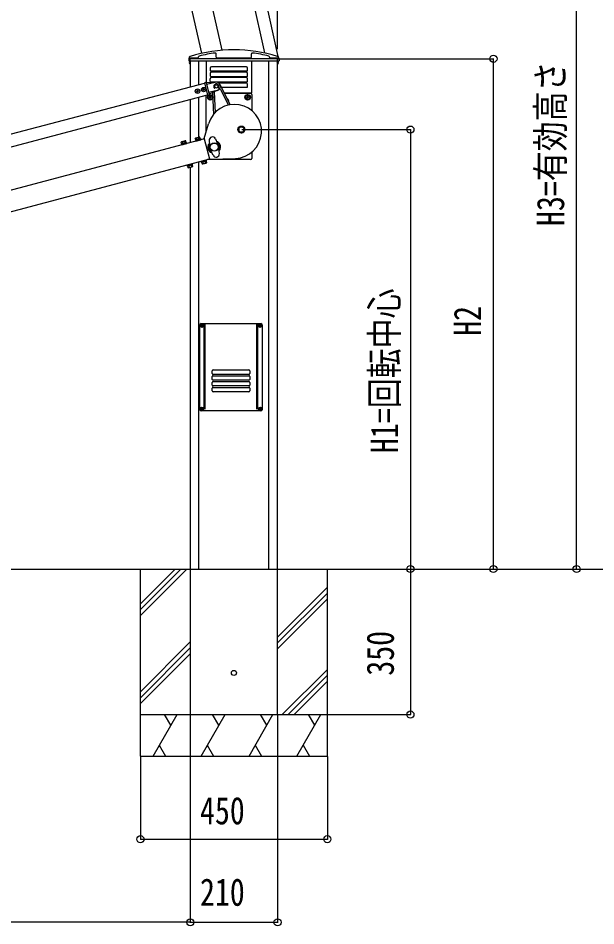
# Model space of a CAD drawing. Units: millimetres, scale not verified. Extents: x -8410 to 8410, y -5940 to 5940.
# Drawn here: x 2036 to 3427, y -429 to 1755 of the extents above; entities that cross this region are included whole.
import ezdxf
from ezdxf.enums import TextEntityAlignment as Align

# ---------------------------------------------------------------- set-up
doc = ezdxf.new("R2010")
doc.units = ezdxf.units.MM
doc.header["$LTSCALE"] = 30
doc.layers.add('0-4_YKK_A1', color=4, linetype='Continuous')
doc.layers.add('0-5_YKK_D', color=6, linetype='Continuous')
doc.styles.add('ＭＳ ゴシック', font='')
doc.styles.get('ＭＳ ゴシック').set_extended_font_data('MS Gothic')

msp = doc.modelspace()

# ---------------------------------------------------------------- linework, layer by layer
at = {"layer": '0-4_YKK_A1'}
for p, q in [((2478.74, 1670.06), (2271.54, 2577.69)), ((2426.47, 2584.95), (2629.77, 1670.74)), ((2455.76, 2591.64), (2661.98, 1662.23)), ((2470.38, 1660.46), (2470.38, 1661.33)), ((2513.38, 1660.46), (2513.38, 1668.61)), ((2598.38, 1660.46), (2598.38, 1668.61)), ((2641.38, 1660.46), (2641.38, 1661.33)), ((2468.38, 1658.46), (2447.13, 1658.46)), ((2447.13, 1657.79), (2447.13, 1651.46)), ((2447.13, 1651.46), (2664.63, 1651.46)), ((2450.37, 1651.21), (2450.37, 1645.46)), ((2450.88, 1651.21), (2450.37, 1651.21)), ((2450.37, 1643.71), (2450.37, 1649.46)), ((2450.88, 1643.71), (2450.37, 1643.71)), ((2660.88, 1656.65), (2450.88, 1656.65)), ((2450.88, 1651.46), (2450.88, 1656.65)), ((2450.88, 1651.46), (2450.88, 1589.33)), ((2450.88, 1651.21), (2450.88, 1645.46)), ((2450.88, 1643.71), (2450.88, 1649.46)), ((2471.48, 1594.73), (2471.48, 1651.46)), ((2488.88, 1651.46), (2488.88, 1599.28)), ((2596.38, 1658.46), (2515.38, 1658.46)), ((2598.88, 1574.46), (2598.88, 1651.46)), ((2640.28, 429.01), (2640.28, 1651.46)), ((2664.63, 1658.46), (2643.38, 1658.46)), ((2660.88, 1651.46), (2660.88, 1656.65)), ((2660.88, 429.01), (2660.88, 1651.46)), ((2660.88, 1651.21), (2660.88, 1645.46)), ((2660.88, 1651.21), (2661.39, 1651.21)), ((2660.88, 1643.71), (2660.88, 1649.46)), ((2660.88, 1643.71), (2661.39, 1643.71)), ((2661.39, 1651.21), (2661.39, 1645.46)), ((2661.39, 1643.71), (2661.39, 1649.46)), ((2664.63, 1657.79), (2664.63, 1651.46)), ((2498.88, 1634.46), (2498.88, 1628.46)), ((2498.88, 1621.46), (2498.88, 1615.46)), ((2499.88, 1627.46), (2587.88, 1627.46)), ((2585.88, 1637.46), (2501.88, 1637.46)), ((2585.88, 1624.46), (2501.88, 1624.46)), ((2588.88, 1628.46), (2588.88, 1634.46)), ((2588.88, 1615.46), (2588.88, 1621.46)), ((1465.11, 1329.74), (2485.03, 1598.27)), ((2484.85, 1598.99), (2487.75, 1599.73)), ((2484.85, 1598.99), (2492.46, 1569.14)), ((2488.97, 1599.01), (2496.09, 1571.1)), ((2512.61, 1600.34), (2489.08, 1598.57)), ((2510.89, 1600.06), (2490.06, 1594.74)), ((2498.88, 1602.46), (2498.88, 1608.46)), ((2499.88, 1614.46), (2587.88, 1614.46)), ((2499.88, 1601.46), (2587.88, 1601.46)), ((2585.88, 1611.46), (2501.88, 1611.46)), ((2585.88, 1598.46), (2519.24, 1598.46)), ((2522.29, 1594.88), (2546.86, 1546.24)), ((2588.88, 1602.46), (2588.88, 1608.46)), ((2588.88, 1589.46), (2588.88, 1595.46)), ((2466.82, 1579.18), (2465.86, 1579.07)), ((2469.79, 1578.57), (2470.74, 1578.69)), ((2481.35, 1582.89), (2480.4, 1582.77)), ((2484.32, 1582.28), (2485.28, 1582.39)), ((2515.83, 1580.68), (2495, 1575.36)), ((2517.48, 1581.25), (2495.97, 1571.54)), ((2504.09, 1575.22), (2506.66, 1522.89)), ((2508.01, 1576.99), (2510.46, 1527.03)), ((2510.48, 1587.45), (2509.96, 1586.25)), ((2516.85, 1588.22), (2517.64, 1587.17)), ((2523.82, 1582.98), (2542.79, 1545.44)), ((2525.53, 1588.46), (2587.88, 1588.46)), ((2532.61, 1574.46), (2598.88, 1574.46)), ((2532.73, 1574.21), (2595.88, 1574.21)), ((1472.73, 1300.68), (2492.33, 1569.64)), ((2450.88, 1558.76), (2450.88, 1454.89)), ((2471.48, 1467.69), (2471.48, 1564.18)), ((2488.88, 1479.13), (2488.88, 1568.75)), ((2492.46, 1569.14), (2495.36, 1569.88)), ((2497.39, 1564.51), (2496.44, 1564.4)), ((2500.36, 1563.9), (2501.32, 1564.02)), ((2587.39, 1564.51), (2586.44, 1564.4)), ((2590.36, 1563.9), (2591.32, 1564.02)), ((2598.88, 1571.21), (2598.88, 1532.19)), ((2484.65, 1464.59), (2495.03, 1500.27)), ((2580.38, 1486.86), (2581.57, 1486.86)), ((2580.38, 1486.06), (2581.57, 1486.06)), ((2484.7, 1463.84), (1478.79, 1197.86)), ((2463.55, 1465.59), (2462.91, 1464.96)), ((2463.82, 1461.52), (2462.91, 1464.96)), ((2475.3, 1464.56), (2463.5, 1461.44)), ((2473.21, 1468.15), (2463.55, 1465.59)), ((2474.98, 1464.48), (2463.82, 1461.52)), ((2466.61, 1462.26), (2465.7, 1465.7)), ((2472.19, 1463.74), (2471.28, 1467.17)), ((2473.21, 1468.15), (2474.08, 1467.91)), ((2474.98, 1464.48), (2474.08, 1467.91)), ((2475.3, 1464.56), (2475.68, 1463.11)), ((2484.64, 1464.05), (2497.4, 1415.79)), ((2511.4, 1464.06), (2515.74, 1454.67)), ((2429.71, 1456.64), (2429.08, 1456.01)), ((2429.98, 1452.58), (2429.08, 1456.01)), ((2441.46, 1455.61), (2429.67, 1452.49)), ((2429.67, 1452.49), (2430.05, 1451.04)), ((2439.38, 1459.2), (2429.71, 1456.64)), ((2441.15, 1455.53), (2429.98, 1452.58)), ((2432.77, 1453.32), (2431.87, 1456.75)), ((2438.36, 1454.79), (2437.45, 1458.23)), ((2439.38, 1459.2), (2440.24, 1458.96)), ((2441.15, 1455.53), (2440.24, 1458.96)), ((2441.46, 1455.61), (2441.85, 1454.16)), ((2463.5, 1461.44), (2463.89, 1459.99)), ((2496.17, 1460.03), (2497.04, 1449.73)), ((2505.57, 1424.48), (2501.23, 1433.86)), ((2520.81, 1428.5), (2519.94, 1438.81)), ((2598.88, 1432.03), (2598.88, 1417.21)), ((2497.51, 1415.52), (1492.81, 1148.96)), ((2444.03, 1398.16), (2443.65, 1399.61)), ((2455.83, 1401.28), (2444.03, 1398.16)), ((2455.51, 1401.2), (2444.35, 1398.24)), ((2444.35, 1398.24), (2445.26, 1394.81)), ((2447.14, 1398.98), (2448.05, 1395.55)), ((2452.72, 1400.46), (2453.63, 1397.02)), ((2455.83, 1401.28), (2455.44, 1402.73)), ((2455.51, 1401.2), (2456.42, 1397.76)), ((2455.79, 1397.13), (2456.42, 1397.76)), ((2471.48, 429.01), (2471.48, 1408.61)), ((2477.87, 1407.11), (2477.49, 1408.56)), ((2489.67, 1410.23), (2477.87, 1407.11)), ((2489.35, 1410.14), (2478.19, 1407.19)), ((2478.19, 1407.19), (2479.09, 1403.76)), ((2479.96, 1403.52), (2479.09, 1403.76)), ((2489.62, 1406.08), (2479.96, 1403.52)), ((2480.98, 1407.93), (2481.89, 1404.49)), ((2486.56, 1409.4), (2487.47, 1405.97)), ((2489.67, 1410.23), (2489.28, 1411.68)), ((2489.35, 1410.14), (2490.26, 1406.71)), ((2489.62, 1406.08), (2490.26, 1406.71)), ((2595.88, 1414.21), (2492.56, 1414.21)), ((2498.4, 1415.04), (2559.68, 1417.15)), ((2446.12, 1394.58), (2445.26, 1394.81)), ((2455.79, 1397.13), (2446.12, 1394.58)), ((2450.88, 1395.83), (2450.88, 429.01)), ((2473.88, 812.46), (2473.88, 1016.46)), ((2477.63, 1014.87), (2476.8, 1014.87)), ((2476.88, 1019.46), (2620.88, 1019.46)), ((2480.12, 1014.04), (2480.95, 1014.04)), ((2483.88, 813.75), (2483.88, 1017.24)), ((2486.88, 813.75), (2486.88, 1017.24)), ((2610.88, 813.75), (2610.88, 1017.24)), ((2613.88, 813.75), (2613.88, 1017.24)), ((2617.63, 1014.87), (2616.8, 1014.87)), ((2620.12, 1014.04), (2620.95, 1014.04)), ((2623.88, 1016.46), (2623.88, 812.46)), ((2503.88, 899.46), (2503.88, 906.16)), ((2505.88, 908.16), (2591.88, 908.16)), ((2591.88, 897.46), (2505.88, 897.46)), ((2593.88, 906.16), (2593.88, 899.46)), ((2503.88, 885.46), (2503.88, 892.16)), ((2503.88, 871.46), (2503.88, 878.16)), ((2505.88, 894.16), (2591.88, 894.16)), ((2591.88, 883.46), (2505.88, 883.46)), ((2505.88, 880.16), (2591.88, 880.16)), ((2593.88, 892.16), (2593.88, 885.46)), ((2593.88, 878.16), (2593.88, 871.46)), ((2503.88, 857.46), (2503.88, 864.16)), ((2591.88, 869.46), (2505.88, 869.46)), ((2505.88, 866.16), (2591.88, 866.16)), ((2591.88, 855.46), (2505.88, 855.46)), ((2593.88, 864.16), (2593.88, 857.46)), ((2477.63, 814.87), (2476.8, 814.87)), ((2620.88, 809.46), (2476.88, 809.46)), ((2480.12, 814.04), (2480.95, 814.04)), ((2617.63, 814.87), (2616.8, 814.87)), ((2620.12, 814.04), (2620.95, 814.04)), ((620.07, 429.01), (3807.47, 429.01)), ((2330.88, -20.99), (2330.88, 429.01)), ((2330.88, 317.33), (2442.56, 429.01)), ((2330.88, 331.47), (2428.42, 429.01)), ((2330.88, 345.61), (2414.28, 429.01)), ((2450.88, 429.01), (2450.88, 79.01)), ((2660.88, 79.01), (2660.88, 429.01)), ((2780.88, -20.99), (2780.88, 429.01)), ((2660.88, 265.49), (2780.88, 385.49)), ((2660.88, 251.35), (2780.88, 371.34)), ((2660.88, 237.2), (2780.88, 357.2)), ((2330.88, 133.48), (2450.88, 253.48)), ((2330.88, 119.34), (2450.88, 239.34)), ((2330.88, 105.2), (2450.88, 225.19)), ((2672.39, 79.01), (2780.88, 187.5)), ((2686.53, 79.01), (2780.88, 173.36)), ((2700.67, 79.01), (2780.88, 159.21)), ((2330.88, 79.01), (2780.88, 79.01)), ((2361.29, -20.99), (2419.03, 79.01)), ((2404.03, 53.03), (2389.03, 79.01)), ((2450.88, 79.01), (2660.88, 79.01)), ((2450.88, 79.01), (2660.88, 79.01)), ((2476.76, -20.99), (2534.5, 79.01)), ((2519.49, 53.02), (2504.49, 79.01)), ((2592.23, -20.99), (2649.97, 79.01)), ((2634.97, 53.03), (2619.96, 79.01)), ((2707.7, -20.99), (2765.44, 79.01)), ((2750.44, 53.03), (2735.43, 79.01)), ((2376.29, 4.99), (2391.29, -20.99)), ((2491.76, 4.99), (2506.76, -20.99)), ((2607.23, 4.99), (2622.23, -20.99)), ((2722.7, 4.99), (2737.7, -20.99)), ((2330.88, -20.99), (2780.88, -20.99))]:
    msp.add_line(p, q, dxfattribs=at)
for points in [[(2527.57, 1677.63), (2320.32, 2589.04), (2271.54, 2577.69)], [(2448.87, 1649.51), (2450.72, 1648.6), (2451.33, 1647.46)], [(2448.87, 1645.41), (2450.72, 1646.31), (2451.33, 1647.46)], [(2662.89, 1649.51), (2661.03, 1648.6), (2660.42, 1647.46)], [(2662.89, 1645.41), (2661.03, 1646.31), (2660.42, 1647.46)], [(2465.86, 1579.07), (2465.98, 1578.11), (2466.93, 1578.23)], [(2468.61, 1580.36), (2468.49, 1581.32), (2467.54, 1581.2), (2467.65, 1580.25)], [(2468, 1577.39), (2468.11, 1576.44), (2469.07, 1576.55), (2468.95, 1577.5)], [(2470.74, 1578.69), (2470.63, 1579.64), (2469.67, 1579.52)], [(2480.4, 1582.77), (2480.51, 1581.82), (2481.46, 1581.93)], [(2483.14, 1584.07), (2483.03, 1585.02), (2482.07, 1584.91), (2482.19, 1583.96)], [(2482.53, 1581.1), (2482.65, 1580.14), (2483.6, 1580.26), (2483.49, 1581.21)], [(2485.28, 1582.39), (2485.16, 1583.35), (2484.21, 1583.23)], [(2496.44, 1564.4), (2496.55, 1563.45), (2497.5, 1563.56)], [(2499.18, 1565.69), (2499.07, 1566.65), (2498.12, 1566.53), (2498.23, 1565.58)], [(2498.57, 1562.72), (2498.69, 1561.77), (2499.64, 1561.88), (2499.52, 1562.83)], [(2501.32, 1564.02), (2501.2, 1564.97), (2500.25, 1564.85)], [(2586.44, 1564.4), (2586.55, 1563.45), (2587.5, 1563.56)], [(2589.18, 1565.69), (2589.07, 1566.65), (2588.12, 1566.53), (2588.23, 1565.58)], [(2588.57, 1562.72), (2588.69, 1561.77), (2589.64, 1561.88), (2589.52, 1562.83)], [(2591.32, 1564.02), (2591.2, 1564.97), (2590.25, 1564.85)], [(2476.8, 1014.87), (2476.8, 1014.04), (2477.63, 1014.04)], [(2479.29, 1015.7), (2479.29, 1016.53), (2478.46, 1016.53), (2478.46, 1015.7)], [(2478.46, 1013.21), (2478.46, 1012.38), (2479.29, 1012.38), (2479.29, 1013.21)], [(2480.95, 1014.04), (2480.95, 1014.87), (2480.12, 1014.87)], [(2616.8, 1014.87), (2616.8, 1014.04), (2617.63, 1014.04)], [(2619.29, 1015.7), (2619.29, 1016.53), (2618.46, 1016.53), (2618.46, 1015.7)], [(2618.46, 1013.21), (2618.46, 1012.38), (2619.29, 1012.38), (2619.29, 1013.21)], [(2620.95, 1014.04), (2620.95, 1014.87), (2620.12, 1014.87)], [(2476.8, 814.87), (2476.8, 814.04), (2477.63, 814.04)], [(2479.29, 815.7), (2479.29, 816.53), (2478.46, 816.53), (2478.46, 815.7)], [(2478.46, 813.21), (2478.46, 812.38), (2479.29, 812.38), (2479.29, 813.21)], [(2480.95, 814.04), (2480.95, 814.87), (2480.12, 814.87)], [(2616.8, 814.87), (2616.8, 814.04), (2617.63, 814.04)], [(2619.29, 815.7), (2619.29, 816.53), (2618.46, 816.53), (2618.46, 815.7)], [(2618.46, 813.21), (2618.46, 812.38), (2619.29, 812.38), (2619.29, 813.21)], [(2620.95, 814.04), (2620.95, 814.87), (2620.12, 814.87)]]:
    msp.add_lwpolyline(points, dxfattribs=at)
for points in [[(2573.88, 1493.96), (2567.38, 1490.21), (2567.38, 1482.7), (2573.88, 1478.95), (2580.38, 1482.7), (2580.38, 1490.21)], [(2430.32, 1449.46), (2442.4, 1452.65), (2441.99, 1454.2), (2429.91, 1451.01)], [(2464.15, 1458.41), (2476.24, 1461.6), (2475.83, 1463.15), (2463.74, 1459.95)], [(2443.1, 1401.12), (2455.18, 1404.32), (2455.59, 1402.77), (2443.5, 1399.57)], [(2476.93, 1410.07), (2489.02, 1413.26), (2489.43, 1411.71), (2477.34, 1408.52)]]:
    msp.add_lwpolyline(points, close=True, dxfattribs=at)
for centre, radius in [((2513.36, 1590.37), 4.1), ((2468.3, 1578.88), 5.3), ((2482.84, 1582.58), 5.3), ((2498.88, 1564.21), 6.68), ((2498.88, 1564.21), 6.5), ((2498.88, 1564.21), 5.3), ((2588.88, 1564.21), 6.68), ((2588.88, 1564.21), 6.5), ((2588.88, 1564.21), 5.3), ((2573.88, 1486.46), 8.5), ((2573.88, 1486.46), 6.5), ((2508.49, 1444.27), 10), ((2508.49, 1444.27), 9.5), ((2478.88, 1014.46), 4.25), ((2618.88, 1014.46), 4.25), ((2478.88, 814.46), 4.25), ((2618.88, 814.46), 4.25), ((2555.88, 179.01), 6)]:
    msp.add_circle(centre, radius, dxfattribs=at)
for centre, radius, start, end in [((2452.13, 1657.79), 5, 107.1754, 180), ((2555.88, 1322.12), 356.34, 72.8246, 107.1754), ((2468.38, 1660.46), 2, 270, 0), ((2472.38, 1661.33), 2, 103.82883, 180), ((2555.88, 1322.12), 351.34, 97.31839, 103.82883), ((2511.38, 1668.61), 2, 0, 97.31839), ((2515.38, 1660.46), 2, 180, 270), ((2596.38, 1660.46), 2, 270, 0), ((2600.38, 1668.61), 2, 82.68161, 180), ((2555.88, 1322.12), 351.34, 76.17117, 82.68161), ((2639.38, 1661.33), 2, 0, 76.17117), ((2643.38, 1660.46), 2, 180, 270), ((2659.63, 1657.79), 5, 0, 72.8246), ((2452.9, 1647.46), 4.53, 124.06671, 235.93329), ((2658.85, 1647.46), 4.53, 304.06671, 55.93329), ((2501.88, 1634.46), 3, 90, 180), ((2499.88, 1628.46), 1, 180, 270), ((2501.88, 1621.46), 3, 90, 180), ((2585.88, 1634.46), 3, 0, 90), ((2585.88, 1621.46), 3, 0, 90), ((2587.88, 1628.46), 1, 270, 0), ((2488, 1598.76), 1, 14.30746, 104.30746), ((2499.88, 1615.46), 1, 180, 270), ((2501.88, 1608.46), 3, 90, 180), ((2499.88, 1602.46), 1, 180, 270), ((2513.36, 1590.37), 6, 328.22098, 225.49902), ((2513.36, 1590.37), 10, 284.30746, 104.30746), ((2515.42, 1593.91), 0.5, 59.85527, 156.86), ((2513.36, 1590.37), 4.6, 13.86473, 59.85527), ((2585.88, 1608.46), 3, 0, 90), ((2585.88, 1595.46), 3, 0, 90), ((2587.88, 1615.46), 1, 270, 0), ((2587.88, 1602.46), 1, 270, 0), ((2466.7, 1580.13), 0.96, 276.86, 6.86), ((2467.04, 1577.27), 0.96, 6.86, 96.86), ((2469.56, 1580.48), 0.96, 186.86, 276.86), ((2469.9, 1577.62), 0.96, 96.86, 186.86), ((2481.24, 1583.84), 0.96, 276.86, 6.86), ((2481.58, 1580.98), 0.96, 6.86, 96.86), ((2484.09, 1584.18), 0.96, 186.86, 276.86), ((2484.44, 1581.33), 0.96, 96.86, 186.86), ((2513.36, 1590.37), 4.6, 133.86473, 179.85527), ((2509.26, 1590.38), 0.5, 179.85527, 276.86), ((2509.51, 1586.44), 0.5, 225.49902, 336.86), ((2510.52, 1593.32), 0.5, 36.86, 133.86473), ((2517.34, 1591.35), 0.5, 276.86, 13.86473), ((2518.04, 1587.47), 0.5, 216.86, 328.22098), ((2522.03, 1582.07), 2, 26.81, 136.28122), ((2587.88, 1589.46), 1, 270, 0), ((2595.88, 1571.21), 3, 0, 90), ((2495.12, 1570.85), 1, 284.30746, 14.30746), ((2497.28, 1565.47), 0.96, 276.81, 6.81), ((2497.62, 1562.61), 0.96, 6.81, 96.81), ((2500.14, 1565.81), 0.96, 186.81, 276.81), ((2500.48, 1562.95), 0.96, 96.81, 186.81), ((2533.78, 1552.91), 10.23, 354.8067, 58.8133), ((2533.78, 1552.91), 10, 356.9644, 56.6556), ((2587.28, 1565.47), 0.96, 276.81, 6.81), ((2587.62, 1562.61), 0.96, 6.81, 96.81), ((2590.14, 1565.81), 0.96, 186.81, 276.81), ((2590.48, 1562.95), 0.96, 96.81, 186.81), ((2557.44, 1482.11), 65, 271.97019, 163.77523), ((2496.67, 1522.4), 10, 1.71094, 2.81), ((2573.88, 1486.46), 7.7, 2.97774, 357.02226), ((2464.85, 1463.29), 2.56, 70.42575, 139.19425), ((2470.82, 1457.63), 9.55, 87.22205, 122.39795), ((2473.22, 1465.5), 2.56, 70.42575, 139.19425), ((2485.61, 1464.31), 1, 163.77523, 194.81), ((2504.14, 1460.7), 8, 24.81, 184.81), ((2431.01, 1454.34), 2.56, 70.42575, 139.19425), ((2436.98, 1448.68), 9.55, 87.22205, 122.39795), ((2439.38, 1456.56), 2.56, 70.42575, 139.19425), ((2508.49, 1444.27), 15.5, 157.6117, 232.0083), ((2508.49, 1444.27), 15, 157.6117, 232.0083), ((2495.54, 1449.6), 1.5, 337.6117, 157.6117), ((2495.54, 1449.6), 1, 337.6117, 157.6117), ((2508.49, 1444.27), 13, 157.6117, 232.0083), ((2508.49, 1444.27), 12.5, 157.6117, 232.0083), ((2517.11, 1455.3), 1.5, 52.0083, 232.0083), ((2517.11, 1455.3), 1, 52.0083, 232.0083), ((2508.49, 1444.27), 12.5, 337.6117, 52.0083), ((2508.49, 1444.27), 13, 337.6117, 52.0083), ((2508.49, 1444.27), 15, 337.6117, 52.0083), ((2508.49, 1444.27), 15.5, 337.6117, 52.0083), ((2499.87, 1433.24), 1.5, 232.0083, 52.0083), ((2499.87, 1433.24), 1, 232.0083, 52.0083), ((2512.83, 1427.83), 8, 204.81, 4.81), ((2521.43, 1438.94), 1.5, 157.6117, 337.6117), ((2521.43, 1438.94), 1, 157.6117, 337.6117), ((2454.49, 1399.43), 2.56, 250.42575, 319.19425), ((2479.95, 1406.16), 2.56, 250.42575, 319.19425), ((2482.35, 1414.04), 9.55, 267.22205, 302.39795), ((2488.32, 1408.38), 2.56, 250.42575, 319.19425), ((2498.37, 1416.04), 1, 194.81, 271.97019), ((2595.88, 1417.21), 3, 270, 0), ((2446.11, 1397.22), 2.56, 250.42575, 319.19425), ((2448.51, 1405.09), 9.55, 267.22205, 302.39795), ((2476.88, 1016.46), 3, 90, 180), ((2477.63, 1015.7), 0.83, 270, 0), ((2477.63, 1013.21), 0.83, 0, 90), ((2480.12, 1015.7), 0.83, 180, 270), ((2480.12, 1013.21), 0.83, 90, 180), ((2617.63, 1015.7), 0.83, 270, 0), ((2617.63, 1013.21), 0.83, 0, 90), ((2620.12, 1015.7), 0.83, 180, 270), ((2620.12, 1013.21), 0.83, 90, 180), ((2620.88, 1016.46), 3, 0, 90), ((2505.88, 906.16), 2, 90, 180), ((2505.88, 899.46), 2, 180, 270), ((2591.88, 906.16), 2, 0, 90), ((2591.88, 899.46), 2, 270, 0), ((2505.88, 892.16), 2, 90, 180), ((2505.88, 885.46), 2, 180, 270), ((2505.88, 878.16), 2, 90, 180), ((2591.88, 892.16), 2, 0, 90), ((2591.88, 885.46), 2, 270, 0), ((2591.88, 878.16), 2, 0, 90), ((2505.88, 871.46), 2, 180, 270), ((2505.88, 864.16), 2, 90, 180), ((2505.88, 857.46), 2, 180, 270), ((2591.88, 871.46), 2, 270, 0), ((2591.88, 864.16), 2, 0, 90), ((2591.88, 857.46), 2, 270, 0), ((2476.88, 812.46), 3, 180, 270), ((2477.63, 815.7), 0.83, 270, 0), ((2477.63, 813.21), 0.83, 0, 90), ((2480.12, 815.7), 0.83, 180, 270), ((2480.12, 813.21), 0.83, 90, 180), ((2617.63, 815.7), 0.83, 270, 0), ((2617.63, 813.21), 0.83, 0, 90), ((2620.12, 815.7), 0.83, 180, 270), ((2620.12, 813.21), 0.83, 90, 180), ((2620.88, 812.46), 3, 270, 0)]:
    msp.add_arc(centre, radius, start, end, dxfattribs=at)
at = {"layer": '0-5_YKK_D'}
for p, q in [((2660.88, 1679.63), (2660.88, 3262.84)), ((3380.88, 429.01), (3380.88, 2578.95)), ((2661.88, 1656.65), (3181.88, 1656.65)), ((3180.88, 429.01), (3180.88, 1656.65)), ((2574.88, 1486.46), (2981.88, 1486.46)), ((2980.88, 1486.46), (2980.88, 429.01)), ((2781.88, 429.01), (3571.88, 429.01)), ((2781.88, 429.01), (3381.88, 429.01)), ((2781.88, 429.01), (2981.88, 429.01)), ((2781.88, 429.01), (3181.88, 429.01)), ((2781.88, 429.01), (2981.88, 429.01)), ((2980.88, 429.01), (2980.88, 79.01)), ((2450.88, 78.01), (2450.88, -421.99)), ((2450.88, 78.01), (2450.88, -421.99)), ((2660.88, 78.01), (2660.88, -421.99)), ((2781.88, 79.01), (2981.88, 79.01)), ((2330.88, -21.99), (2330.88, -221.99)), ((2780.88, -21.99), (2780.88, -221.99)), ((2330.88, -220.99), (2780.88, -220.99)), ((2450.88, -420.99), (1382.19, -420.99)), ((2450.88, -420.99), (2660.88, -420.99))]:
    msp.add_line(p, q, dxfattribs=at)
for centre in [(3180.88, 1656.65), (2980.88, 1486.46), (2980.88, 429.01), (2980.88, 429.01), (3180.88, 429.01), (3380.88, 429.01), (2980.88, 79.01), (2330.88, -220.99), (2780.88, -220.99), (2450.88, -420.99), (2450.88, -420.99), (2660.88, -420.99)]:
    msp.add_circle(centre, 8.5, dxfattribs=at)

# ---------------------------------------------------------------- texts
at = {"layer": '0-5_YKK_D', "style": 'ＭＳ ゴシック', "width": 0.8}
for s, p in [('H3=有効高さ', (3370.88, 1254.38)), ('H1=回転中心', (2970.88, 708.13)), ('H2', (3170.88, 990.03)), ('350', (2960.88, 172.41))]:
    msp.add_text(s, height=65.98, rotation=90, dxfattribs=at).set_placement(p, align=Align.BOTTOM_LEFT)
for s, p in [('450', (2474.28, -204.99)), ('210', (2474.28, -400.99))]:
    msp.add_text(s, height=65.98, dxfattribs=at).set_placement(p, align=Align.BOTTOM_LEFT)

doc.saveas('drawing.dxf')
